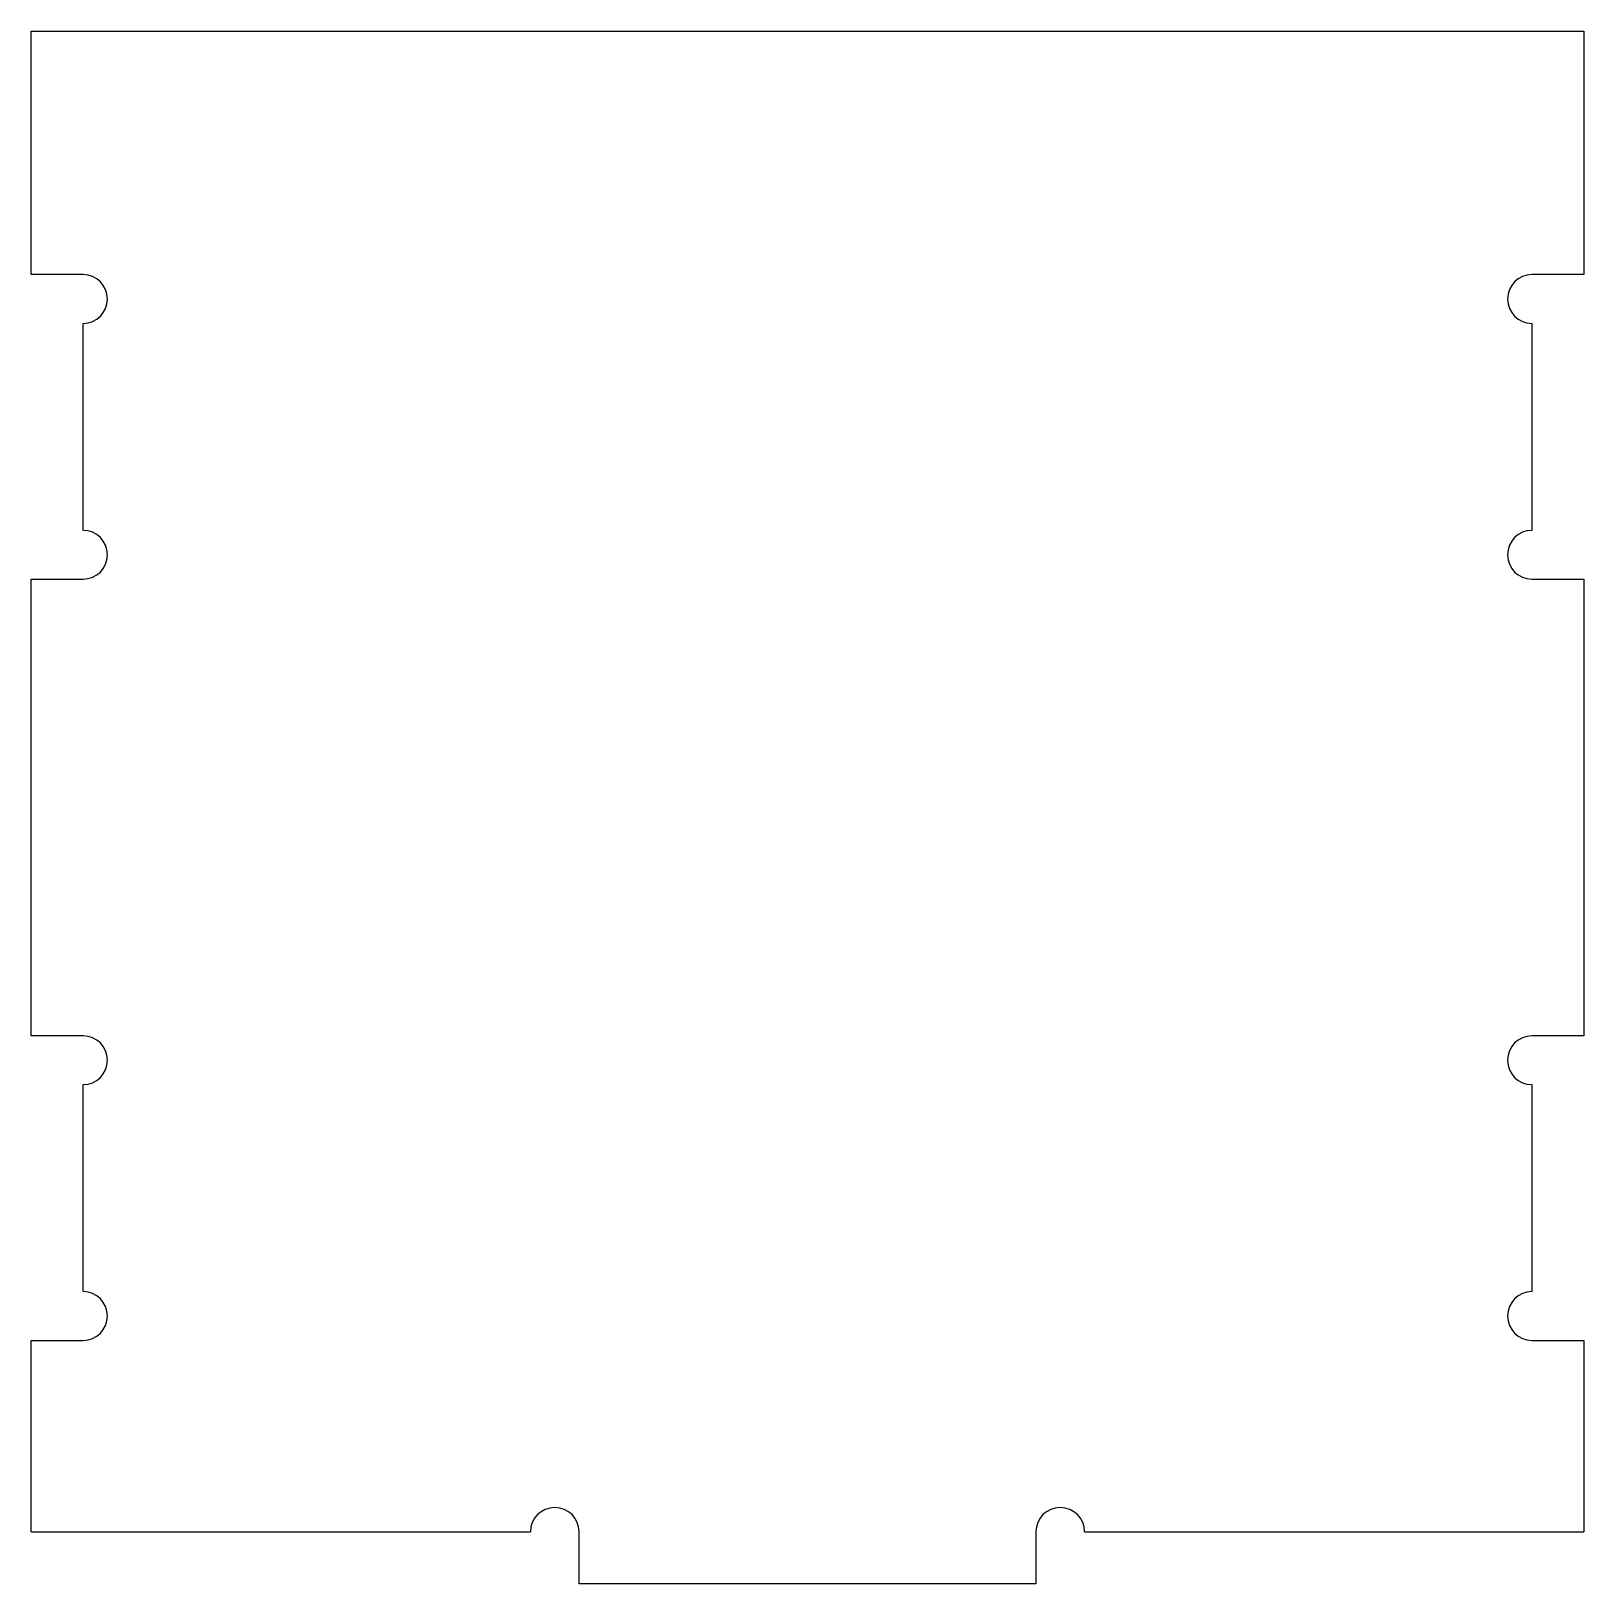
# Model space of a CAD drawing. Extents: x 0 to 51, y 0 to 51.
import ezdxf

# ---------------------------------------------------------------- set-up
doc = ezdxf.new("R2010")
doc.units = 0
doc.header["$MEASUREMENT"] = 0
doc.layers.add('VISIBLE', color=7, linetype='CONTINUOUS')

msp = doc.modelspace()

# ---------------------------------------------------------------- linework, layer by layer
at = {"layer": 'VISIBLE'}
for p, q in [((0, 51), (51, 51)), ((0, 43), (0, 51)), ((51, 51), (51, 43)), ((1.71, 43), (0, 43)), ((51, 43), (49.29, 43)), ((1.71, 34.6), (1.71, 41.4)), ((49.29, 41.4), (49.29, 34.6)), ((0, 33), (1.71, 33)), ((0, 18), (0, 33)), ((49.29, 33), (51, 33)), ((51, 33), (51, 18)), ((1.71, 18), (0, 18)), ((51, 18), (49.29, 18)), ((1.71, 9.6), (1.71, 16.4)), ((49.29, 16.4), (49.29, 9.6)), ((0, 8), (1.71, 8)), ((0, 1.71), (0, 8)), ((49.29, 8), (51, 8)), ((51, 8), (51, 1.71)), ((0, 1.71), (16.4, 1.71)), ((18, 0), (18, 1.71)), ((33, 1.71), (33, 0)), ((34.6, 1.71), (51, 1.71)), ((33, 0), (18, 0))]:
    msp.add_line(p, q, dxfattribs=at)
for centre, start, end in [((1.71, 42.2), 270, 90), ((49.29, 42.2), 90, 270), ((1.71, 33.8), 270, 90), ((49.29, 33.8), 90, 270), ((1.71, 17.2), 270, 90), ((49.29, 17.2), 90, 270), ((1.71, 8.8), 270, 90), ((49.29, 8.8), 90, 270), ((17.2, 1.71), 0, 180), ((33.8, 1.71), 0, 180)]:
    msp.add_arc(centre, 0.8, start, end, dxfattribs=at)

doc.saveas('drawing.dxf')
